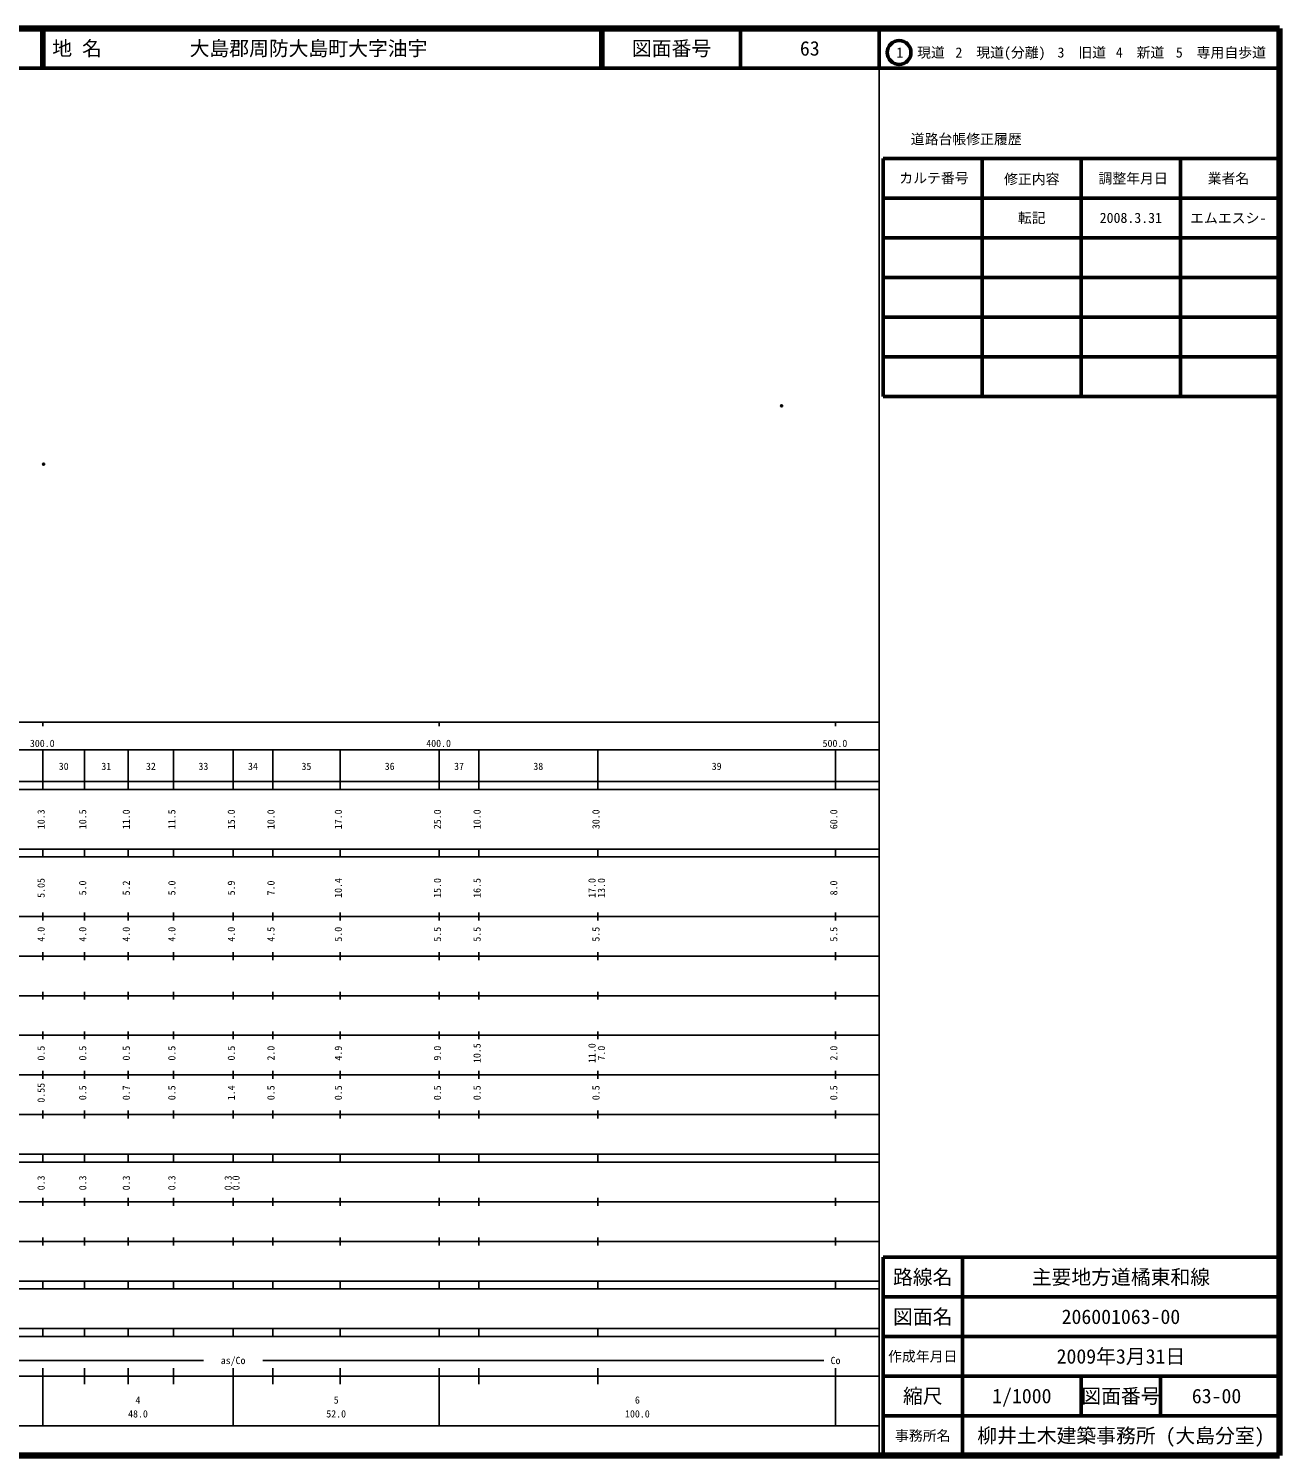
# Model space of a CAD drawing. Units: millimetres on the paper. Extents: x 40 to 680, y 20 to 380.
# Drawn here: x 364.4 to 680, y 20 to 380 of the extents above; entities that cross this region are included whole.
import ezdxf
from ezdxf.enums import TextEntityAlignment as Align

# ---------------------------------------------------------------- set-up
doc = ezdxf.new("R2010")
doc.units = ezdxf.units.MM
doc.header["$PDMODE"] = 32
doc.header["$PDSIZE"] = 0.5
doc.layers.add('M-OTRS', color=6, linetype='Continuous')
doc.layers.add('M-TTL-TXT', color=7, linetype='Continuous')
for name, color, linetype, lineweight in [('M-TTL', 2, 'Continuous', 140), ('M-TTL-BAND', 7, 'Continuous', 25), ('M-TTL-FRAM', 2, 'Continuous', 50), ('M-TTL-LINE', 7, 'Continuous', 50)]:
    doc.layers.add(name, color=color, linetype=linetype, lineweight=lineweight)
doc.styles.add('ＭＳ ゴシック', font='')
doc.styles.get('ＭＳ ゴシック').set_extended_font_data('MS Gothic')

msp = doc.modelspace()

# ---------------------------------------------------------------- linework, layer by layer
at = {"layer": 'M-OTRS'}
for p in [(554.395, 284.844), (368.193, 270.073)]:
    msp.add_point(p, dxfattribs=at)
at = {"layer": 'M-TTL'}
for p, q in [((680, 380), (40, 380)), ((680, 20), (680, 380)), ((40, 20), (680, 20))]:
    msp.add_line(p, q, dxfattribs=at)
at = {"layer": 'M-TTL-BAND'}
for p, q in [((579, 20), (579, 370)), ((40, 205), (579, 205)), ((368, 205), (368, 204)), ((468, 205), (468, 204)), ((568, 205), (568, 204)), ((68, 198), (579, 198)), ((368, 188), (368, 198)), ((378.5, 188), (378.5, 198)), ((389.5, 188), (389.5, 198)), ((401, 188), (401, 198)), ((416, 188), (416, 198)), ((426, 188), (426, 198)), ((443, 188), (443, 198)), ((468, 188), (468, 198)), ((478, 188), (478, 198)), ((508, 188), (508, 198)), ((568, 188), (568, 198)), ((40, 190), (579, 190)), ((40, 188), (579, 188)), ((40, 173), (579, 173)), ((368, 171), (368, 173)), ((378.5, 171), (378.5, 173)), ((389.5, 171), (389.5, 173)), ((401, 171), (401, 173)), ((416, 171), (416, 173)), ((426, 171), (426, 173)), ((443, 171), (443, 173)), ((468, 171), (468, 173)), ((478, 171), (478, 173)), ((508, 171), (508, 173)), ((568, 171), (568, 173)), ((40, 171), (579, 171)), ((40, 156), (579, 156)), ((368, 155), (368, 157)), ((378.5, 155), (378.5, 157)), ((389.5, 155), (389.5, 157)), ((401, 155), (401, 157)), ((416, 155), (416, 157)), ((426, 155), (426, 157)), ((443, 155), (443, 157)), ((468, 155), (468, 157)), ((478, 155), (478, 157)), ((508, 155), (508, 157)), ((568, 155), (568, 157)), ((46, 146), (579, 146)), ((368, 145), (368, 147)), ((378.5, 145), (378.5, 147)), ((389.5, 145), (389.5, 147)), ((401, 145), (401, 147)), ((416, 145), (416, 147)), ((426, 145), (426, 147)), ((443, 145), (443, 147)), ((468, 145), (468, 147)), ((478, 145), (478, 147)), ((508, 145), (508, 147)), ((568, 145), (568, 147)), ((368, 135), (368, 137)), ((378.5, 135), (378.5, 137)), ((389.5, 135), (389.5, 137)), ((401, 135), (401, 137)), ((416, 135), (416, 137)), ((426, 135), (426, 137)), ((443, 135), (443, 137)), ((468, 135), (468, 137)), ((478, 135), (478, 137)), ((508, 135), (508, 137)), ((568, 135), (568, 137)), ((52, 136), (579, 136)), ((46, 126), (579, 126)), ((368, 125), (368, 127)), ((378.5, 125), (378.5, 127)), ((389.5, 125), (389.5, 127)), ((401, 125), (401, 127)), ((416, 125), (416, 127)), ((426, 125), (426, 127)), ((443, 125), (443, 127)), ((468, 125), (468, 127)), ((478, 125), (478, 127)), ((508, 125), (508, 127)), ((568, 125), (568, 127)), ((52, 116), (579, 116)), ((368, 115), (368, 117)), ((378.5, 115), (378.5, 117)), ((389.5, 115), (389.5, 117)), ((401, 115), (401, 117)), ((416, 115), (416, 117)), ((426, 115), (426, 117)), ((443, 115), (443, 117)), ((468, 115), (468, 117)), ((478, 115), (478, 117)), ((508, 115), (508, 117)), ((568, 115), (568, 117)), ((46, 106), (579, 106)), ((368, 105), (368, 107)), ((378.5, 105), (378.5, 107)), ((389.5, 105), (389.5, 107)), ((401, 105), (401, 107)), ((416, 105), (416, 107)), ((426, 105), (426, 107)), ((443, 105), (443, 107)), ((468, 105), (468, 107)), ((478, 105), (478, 107)), ((508, 105), (508, 107)), ((568, 105), (568, 107)), ((40, 96), (579, 96)), ((40, 94), (579, 94)), ((368, 94), (368, 96)), ((378.5, 94), (378.5, 96)), ((389.5, 94), (389.5, 96)), ((401, 94), (401, 96)), ((416, 94), (416, 96)), ((426, 94), (426, 96)), ((443, 94), (443, 96)), ((468, 94), (468, 96)), ((478, 94), (478, 96)), ((508, 94), (508, 96)), ((568, 94), (568, 96)), ((49, 84), (579, 84)), ((368, 83), (368, 85)), ((378.5, 83), (378.5, 85)), ((389.5, 83), (389.5, 85)), ((401, 83), (401, 85)), ((416, 83), (416, 85)), ((426, 83), (426, 85)), ((443, 83), (443, 85)), ((468, 83), (468, 85)), ((478, 83), (478, 85)), ((508, 83), (508, 85)), ((568, 83), (568, 85)), ((40, 74), (579, 74)), ((368, 73), (368, 75)), ((378.5, 73), (378.5, 75)), ((389.5, 73), (389.5, 75)), ((401, 73), (401, 75)), ((416, 73), (416, 75)), ((426, 73), (426, 75)), ((443, 73), (443, 75)), ((468, 73), (468, 75)), ((478, 73), (478, 75)), ((508, 73), (508, 75)), ((568, 73), (568, 75)), ((40, 64), (579, 64)), ((40, 62), (579, 62)), ((368, 62), (368, 64)), ((378.5, 62), (378.5, 64)), ((389.5, 62), (389.5, 64)), ((401, 62), (401, 64)), ((416, 62), (416, 64)), ((426, 62), (426, 64)), ((443, 62), (443, 64)), ((468, 62), (468, 64)), ((478, 62), (478, 64)), ((508, 62), (508, 64)), ((568, 62), (568, 64)), ((40, 52), (579, 52)), ((368, 50), (368, 52)), ((378.5, 50), (378.5, 52)), ((389.5, 50), (389.5, 52)), ((401, 50), (401, 52)), ((416, 50), (416, 52)), ((426, 50), (426, 52)), ((443, 50), (443, 52)), ((468, 50), (468, 52)), ((478, 50), (478, 52)), ((508, 50), (508, 52)), ((568, 50), (568, 52)), ((40, 50), (579, 50)), ((71, 44), (408.5, 44)), ((423.5, 44), (565, 44)), ((40, 40), (579, 40)), ((368, 27.5), (368, 42)), ((378.5, 38), (378.5, 42)), ((389.5, 38), (389.5, 42)), ((401, 38), (401, 42)), ((416, 27.5), (416, 42)), ((426, 38), (426, 42)), ((443, 38), (443, 42)), ((468, 27.5), (468, 42)), ((478, 38), (478, 42)), ((508, 38), (508, 42)), ((568, 27.5), (568, 42)), ((68, 27.5), (579, 27.5))]:
    msp.add_line(p, q, dxfattribs=at)
at = {"layer": 'M-TTL-FRAM'}
for p, q in [((580, 347.197), (580, 287.197)), ((580, 347.197), (680, 347.197)), ((580, 287.197), (680, 287.197)), ((680, 70), (580, 70)), ((580, 70), (580, 20))]:
    msp.add_line(p, q, dxfattribs=at)
at = {"layer": 'M-TTL-LINE'}
for p, q in [((367.75, 380), (367.75, 370)), ((368.25, 380), (368.25, 370)), ((508.747, 380), (508.747, 370)), ((509.247, 380), (509.247, 370)), ((543.997, 380), (543.997, 370)), ((579, 380), (579, 370)), ((40, 370), (680, 370)), ((605, 347.197), (605, 287.197)), ((630, 347.197), (630, 287.197)), ((655, 347.197), (655, 287.197)), ((580, 337.197), (680, 337.197)), ((580, 327.197), (680, 327.197)), ((580, 317.197), (680, 317.197)), ((580, 307.197), (680, 307.197)), ((580, 297.197), (680, 297.197)), ((600, 70), (600, 20)), ((680, 60), (580, 60)), ((680, 50), (580, 50)), ((680, 40), (580, 40)), ((630, 40), (630, 30)), ((650, 40), (650, 30)), ((680, 30), (580, 30))]:
    msp.add_line(p, q, dxfattribs=at)
msp.add_circle((584.031, 373.958), 3, dxfattribs=at)

# ---------------------------------------------------------------- texts
at = {"layer": 'M-TTL-BAND', "style": 'ＭＳ ゴシック'}
for s, p in [('300.0', (367.844, 198.195)), ('400.0', (467.844, 198.195)), ('500.0', (567.844, 198.195)), ('30', (373.25, 192.405)), ('31', (384, 192.405)), ('32', (395.25, 192.405)), ('33', (408.5, 192.405)), ('34', (421, 192.405)), ('35', (434.5, 192.405)), ('36', (455.5, 192.405)), ('37', (473, 192.405)), ('38', (493, 192.405)), ('39', (538, 192.405)), ('as/Co', (416, 42.5)), ('Co', (568, 42.5)), ('4', (392, 32.523)), ('5', (442, 32.523)), ('6', (518, 32.523)), ('48.0', (392, 29.033)), ('52.0', (442, 29.033)), ('100.0', (518, 29.033))]:
    msp.add_text(s, height=1.833, dxfattribs=at).set_placement(p, align=Align.BOTTOM_CENTER)
for s, p in [('10.3', (369, 180.5)), ('10.5', (379.5, 180.5)), ('11.0', (390.5, 180.5)), ('11.5', (402, 180.5)), ('15.0', (417, 180.5)), ('10.0', (427, 180.5)), ('17.0', (444, 180.5)), ('25.0', (469, 180.5)), ('10.0', (479, 180.5)), ('30.0', (509, 180.5)), ('60.0', (569, 180.5)), ('5.05', (369, 163.174)), ('5.0', (379.5, 163.174)), ('5.2', (390.5, 163.174)), ('5.0', (402, 163.174)), ('5.9', (417, 163.174)), ('7.0', (427, 163.174)), ('10.4', (444, 163.174)), ('15.0', (469, 163.174)), ('16.5', (479, 163.174)), ('17.0', (508, 163.174)), ('13.0', (510.37, 163.174)), ('8.0', (569, 163.174)), ('4.0', (369, 151.5)), ('4.0', (379.5, 151.5)), ('4.0', (390.5, 151.5)), ('4.0', (402, 151.5)), ('4.0', (417, 151.5)), ('4.5', (427, 151.5)), ('5.0', (444, 151.5)), ('5.5', (469, 151.5)), ('5.5', (479, 151.5)), ('5.5', (509, 151.5)), ('5.5', (569, 151.5)), ('0.5', (369, 121.5)), ('0.5', (379.5, 121.5)), ('0.5', (390.5, 121.5)), ('0.5', (402, 121.5)), ('0.5', (417, 121.5)), ('2.0', (427, 121.5)), ('4.9', (444, 121.5)), ('9.0', (469, 121.5)), ('10.5', (479, 121.5)), ('11.0', (508, 121.5)), ('7.0', (510.37, 121.5)), ('2.0', (569, 121.5)), ('0.55', (369, 111.5)), ('0.5', (379.5, 111.5)), ('0.7', (390.5, 111.5)), ('0.5', (402, 111.5)), ('1.4', (417, 111.5)), ('0.5', (427, 111.5)), ('0.5', (444, 111.5)), ('0.5', (469, 111.5)), ('0.5', (479, 111.5)), ('0.5', (509, 111.5)), ('0.5', (569, 111.5)), ('0.3', (369, 88.764)), ('0.3', (379.5, 88.764)), ('0.3', (390.5, 88.764)), ('0.3', (402, 88.764)), ('0.3', (416.2, 88.764)), ('0.0', (418.17, 88.764))]:
    msp.add_text(s, height=1.833, rotation=90, dxfattribs=at).set_placement(p, align=Align.BOTTOM_CENTER)
at = {"layer": 'M-TTL-TXT', "style": 'ＭＳ ゴシック'}
for s, p in [('地 名', (370.38, 375)), ('大島郡周防大島町大字油宇', (405.024, 375))]:
    msp.add_text(s, height=3.666, dxfattribs=at).set_placement(p, align=Align.MIDDLE_LEFT)
for s, height, p in [('図面番号', 3.666, (526.622, 375)), ('63', 3.666, (561.497, 375)), ('1\u3000現道', 2.566, (589.448, 373.958)), ('2\u3000現道(分離)', 2.566, (609.619, 373.958)), ('3\u3000旧道', 2.566, (630.121, 373.958)), ('4\u3000新道', 2.566, (644.824, 373.958)), ('5\u3000専用自歩道', 2.566, (665.228, 373.958)), ('道路台帳修正履歴', 2.566, (600.968, 352.113)), ('カルテ番号', 2.566, (592.839, 342.277)), ('修正内容', 2.566, (617.509, 342.023)), ('調整年月日', 2.566, (643.089, 342.197)), ('業者名', 2.566, (667.134, 342.197)), ('転記', 2.566, (617.5, 332.245)), ('2008.3.31', 2.566, (642.5, 332.245)), ('エムエスシ-', 2.566, (667.077, 332.189)), ('路線名', 3.666, (590, 65)), ('路線名', 3.666, (590, 65)), ('主要地方道橘東和線', 3.666, (640, 65)), ('図面名', 3.666, (590, 55)), ('図面名', 3.666, (590, 55)), ('206001063-00', 3.666, (640, 55)), ('2009年3月31日', 3.666, (640, 45)), ('作成年月日', 2.566, (590, 45)), ('作成年月日', 2.566, (590, 45)), ('縮尺', 3.666, (590, 35)), ('縮尺', 3.666, (590, 35)), ('1/1000', 3.666, (615, 35)), ('図面番号', 3.666, (640, 35)), ('図面番号', 3.666, (640, 35)), ('63-00', 3.666, (664.125, 35)), ('事務所名', 2.566, (590, 25)), ('事務所名', 2.566, (590, 25)), ('柳井土木建築事務所 (大島分室)', 3.666, (640, 25))]:
    msp.add_text(s, height=height, dxfattribs=at).set_placement(p, align=Align.MIDDLE_CENTER)

doc.saveas('drawing.dxf')
